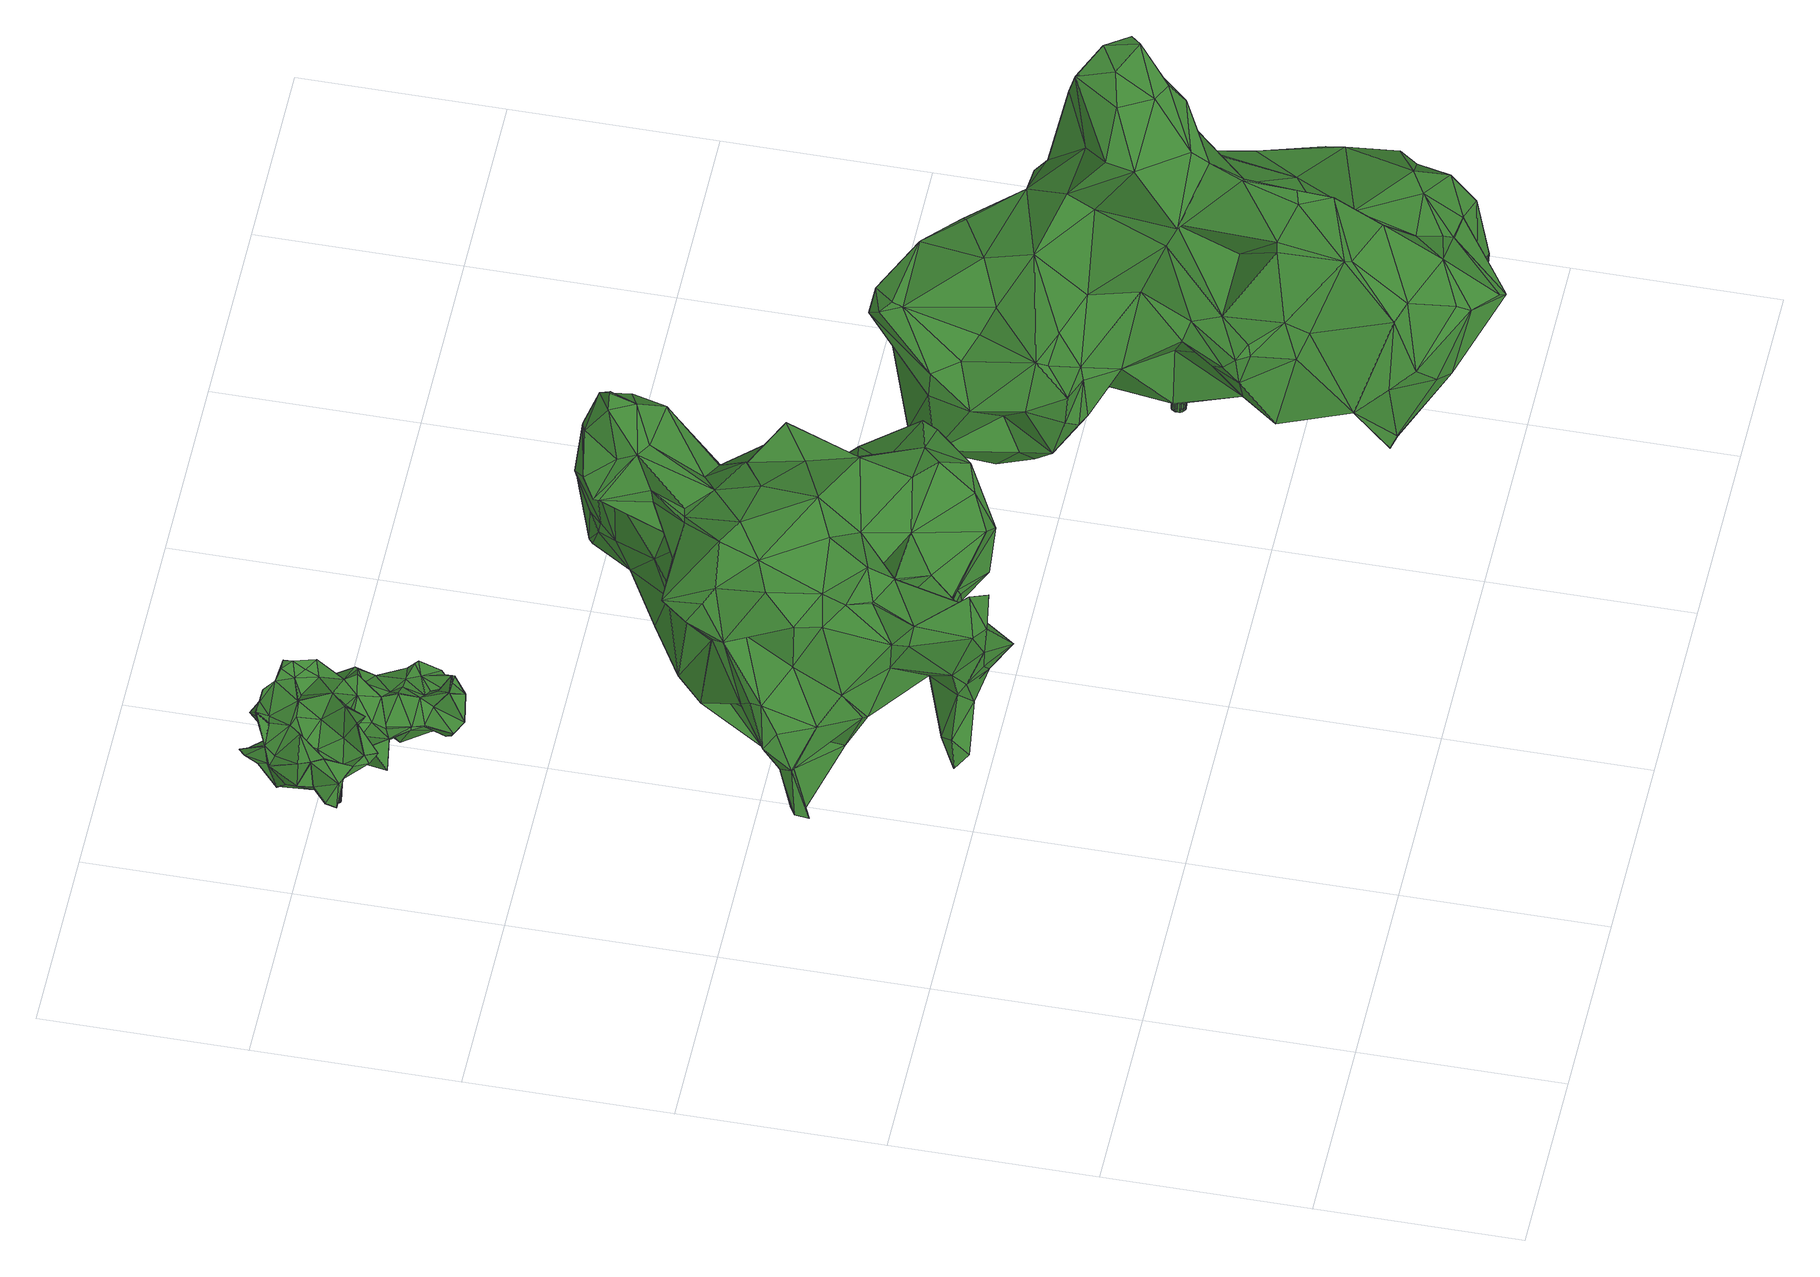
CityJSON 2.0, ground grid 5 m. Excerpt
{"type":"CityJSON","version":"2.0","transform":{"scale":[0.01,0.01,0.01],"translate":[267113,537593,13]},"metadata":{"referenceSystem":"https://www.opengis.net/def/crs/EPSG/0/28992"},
"CityObjects":{
"tree1":{"type":"SolitaryVegetationObject","attributes":{"gtid":645,"crown_width_m":4.06,"crown_median_z":16.35,"crown_r50_m":0.219,"crown_porosity":0.927,"trunk_H_m":2.53,"trunk_DBH_m":0.0894,"trunk_radius_m":0.0447,"trunk_base_height_m":13.82,"original_gtid":"647"},"geometry":[{"type":"Solid","lod":"3","boundaries":[[[[0,1,2]],[[3,4,5]],[[6,7,8]],[[9,10,11]],[[12,11,10]],[[11,13,14]],[[15,16,17]],[[18,19,20]],[[21,22,23]],[[24,25,26]],[[27,28,29]],[[30,31,32]],[[16,15,33]],[[34,35,36]],[[37,35,34]],[[38,39,7]],[[38,7,6]],[[40,41,42]],[[43,44,45]],[[46,47,48]],[[49,50,51]],[[50,52,51]],[[30,53,31]],[[54,55,56]],[[54,56,57]],[[34,58,59]],[[60,61,0]],[[62,63,64]],[[65,66,67]],[[68,69,70]],[[38,71,29]],[[72,73,74]],[[73,75,74]],[[75,72,74]],[[76,7,77]],[[78,79,80]],[[81,82,83]],[[54,84,85]],[[86,87,88]],[[40,89,41]],[[55,90,91]],[[92,77,93]],[[53,94,95]],[[53,95,31]],[[65,67,96]],[[40,97,98]],[[42,99,100]],[[30,101,53]],[[102,87,25]],[[87,86,103]],[[102,25,24]],[[62,93,63]],[[62,92,93]],[[104,83,105]],[[106,107,108]],[[109,41,89]],[[60,2,110]],[[111,81,112]],[[113,107,106]],[[114,115,116]],[[113,116,117]],[[80,118,119]],[[120,121,32]],[[78,70,79]],[[68,70,78]],[[21,23,122]],[[82,105,123]],[[105,82,124]],[[117,108,107]],[[117,107,113]],[[38,110,125]],[[6,110,38]],[[60,110,6]],[[33,15,126]],[[127,37,128]],[[2,60,0]],[[129,56,55]],[[130,51,131]],[[132,133,1]],[[120,32,126]],[[134,79,135]],[[136,137,138]],[[136,138,96]],[[46,139,47]],[[140,102,141]],[[142,141,102]],[[55,91,129]],[[143,129,91]],[[91,90,143]],[[144,145,146]],[[147,148,119]],[[32,31,95]],[[96,149,150]],[[96,147,149]],[[124,151,152]],[[97,114,12]],[[12,114,153]],[[140,101,88]],[[53,101,140]],[[151,154,5]],[[5,155,151]],[[37,59,156]],[[34,59,37]],[[61,1,0]],[[157,44,43]],[[158,1,8]],[[93,159,109]],[[13,160,161]],[[162,132,163]],[[6,61,60]],[[12,98,97]],[[3,164,165]],[[166,167,122]],[[168,167,166]],[[8,1,61]],[[84,169,170]],[[36,171,172]],[[39,93,77]],[[173,160,11]],[[140,174,175]],[[176,177,125]],[[178,95,105]],[[179,86,88]],[[174,180,175]],[[181,43,45]],[[182,70,69]],[[79,70,182]],[[50,65,52]],[[66,65,92]],[[75,148,72]],[[183,57,139]],[[95,33,126]],[[95,126,32]],[[140,88,102]],[[6,8,61]],[[184,112,185]],[[186,187,166]],[[165,164,48]],[[188,148,67]],[[122,133,21]],[[135,189,134]],[[88,121,179]],[[52,96,138]],[[159,38,28]],[[46,48,169]],[[46,169,84]],[[52,190,173]],[[75,80,148]],[[11,14,9]],[[190,160,173]],[[165,48,47]],[[165,47,64]],[[112,184,111]],[[53,140,175]],[[191,192,193]],[[49,51,194]],[[142,102,24]],[[77,7,39]],[[172,146,136]],[[137,136,146]],[[73,195,75]],[[196,88,101]],[[197,198,87]],[[53,175,94]],[[199,200,18]],[[86,179,201]],[[125,71,38]],[[77,65,76]],[[77,92,65]],[[202,203,204]],[[205,189,135]],[[89,203,109]],[[118,59,119]],[[121,196,32]],[[59,189,156]],[[201,156,189]],[[52,206,190]],[[52,65,96]],[[69,68,20]],[[50,76,65]],[[113,153,114]],[[124,154,151]],[[183,139,46]],[[172,136,150]],[[150,149,58]],[[202,93,203]],[[94,175,123]],[[95,94,123]],[[68,78,80]],[[90,85,26]],[[24,26,85]],[[177,207,71]],[[201,103,86]],[[193,192,168]],[[191,176,192]],[[80,75,195]],[[80,195,68]],[[182,69,57]],[[167,1,133]],[[72,188,66]],[[20,68,195]],[[20,195,18]],[[18,195,73]],[[54,85,55]],[[55,85,90]],[[89,208,104]],[[80,79,118]],[[33,95,178]],[[180,154,124]],[[209,89,104]],[[159,28,27]],[[121,120,128]],[[114,116,113]],[[42,97,40]],[[165,64,63]],[[43,181,210]],[[181,12,153]],[[180,123,175]],[[81,111,82]],[[165,63,202]],[[202,204,211]],[[202,211,165]],[[106,153,113]],[[210,153,106]],[[93,202,63]],[[116,115,176]],[[116,176,117]],[[103,197,87]],[[20,62,64]],[[130,131,181]],[[181,131,11]],[[181,11,12]],[[58,149,59]],[[179,156,201]],[[179,37,156]],[[140,142,174]],[[188,67,66]],[[212,213,214]],[[213,212,82]],[[142,140,141]],[[110,215,125]],[[176,125,215]],[[192,176,215]],[[192,215,168]],[[123,216,184]],[[161,160,190]],[[174,142,154]],[[150,34,36]],[[150,36,172]],[[118,217,59]],[[144,126,15]],[[110,167,168]],[[110,2,167]],[[167,2,1]],[[210,181,153]],[[52,173,51]],[[209,211,204]],[[190,206,161]],[[206,52,138]],[[93,39,159]],[[218,99,27]],[[100,99,177]],[[219,171,36]],[[88,87,102]],[[16,13,17]],[[218,177,99]],[[208,83,104]],[[143,205,129]],[[13,11,160]],[[109,203,93]],[[145,144,17]],[[17,161,145]],[[96,150,136]],[[11,131,173]],[[21,162,22]],[[169,164,3]],[[169,48,164]],[[26,198,90]],[[142,220,154]],[[43,162,158]],[[43,22,162]],[[221,106,108]],[[210,106,221]],[[54,57,183]],[[84,183,46]],[[54,183,84]],[[177,71,125]],[[150,58,34]],[[20,64,47]],[[95,123,105]],[[3,5,169]],[[5,4,155]],[[211,155,4]],[[198,25,87]],[[198,26,25]],[[104,152,209]],[[124,152,104]],[[3,165,4]],[[211,4,165]],[[18,200,19]],[[117,187,108]],[[115,100,176]],[[176,100,177]],[[49,76,50]],[[130,181,45]],[[82,123,184]],[[10,98,12]],[[196,101,30]],[[118,79,134]],[[205,143,189]],[[90,222,143]],[[198,222,90]],[[126,127,120]],[[179,128,37]],[[121,128,179]],[[127,128,120]],[[223,224,220]],[[51,44,194]],[[225,226,23]],[[186,226,225]],[[8,7,194]],[[49,194,7]],[[49,7,76]],[[194,44,157]],[[157,8,194]],[[88,227,121]],[[196,121,227]],[[196,227,88]],[[178,185,14]],[[9,14,185]],[[130,45,51]],[[158,8,157]],[[158,157,43]],[[96,228,147]],[[51,45,44]],[[173,131,51]],[[122,167,133]],[[23,22,225]],[[119,149,147]],[[59,149,119]],[[229,162,21]],[[199,230,200]],[[127,171,219]],[[35,127,219]],[[62,200,230]],[[221,225,22]],[[186,108,187]],[[27,99,109]],[[43,210,221]],[[43,221,22]],[[17,13,161]],[[117,176,191]],[[135,79,182]],[[229,132,162]],[[223,5,224]],[[56,129,205]],[[135,182,231]],[[209,152,151]],[[231,205,135]],[[231,182,57]],[[82,212,124]],[[214,180,212]],[[180,124,212]],[[168,215,110]],[[142,24,85]],[[96,67,228]],[[184,216,111]],[[69,139,57]],[[222,103,189]],[[201,189,103]],[[146,172,144]],[[209,203,89]],[[204,203,209]],[[37,127,35]],[[207,29,71]],[[177,218,207]],[[218,232,207]],[[29,207,27]],[[27,207,232]],[[218,27,232]],[[154,233,174]],[[180,174,233]],[[180,233,154]],[[47,139,20]],[[20,139,69]],[[117,191,193]],[[117,193,168]],[[234,186,225]],[[108,186,234]],[[122,186,166]],[[180,216,123]],[[166,187,168]],[[168,187,117]],[[42,41,109]],[[221,108,225]],[[108,234,225]],[[105,185,178]],[[109,99,42]],[[17,144,15]],[[198,197,222]],[[35,219,36]],[[27,109,159]],[[222,189,143]],[[197,103,222]],[[89,40,208]],[[98,208,40]],[[72,235,18]],[[73,72,18]],[[66,235,72]],[[10,208,98]],[[81,208,10]],[[62,199,92]],[[199,62,230]],[[208,81,83]],[[66,92,235]],[[118,134,217]],[[18,235,199]],[[92,199,235]],[[124,104,105]],[[211,209,236]],[[151,236,209]],[[211,236,155]],[[151,155,236]],[[32,196,30]],[[72,148,188]],[[144,171,126]],[[19,200,237]],[[62,237,200]],[[178,14,33]],[[16,14,13]],[[33,14,16]],[[119,148,80]],[[20,237,62]],[[19,237,20]],[[144,172,171]],[[67,148,228]],[[147,228,148]],[[126,171,127]],[[134,189,217]],[[59,217,189]],[[154,224,5]],[[220,224,154]],[[206,238,161]],[[206,138,238]],[[138,137,238]],[[145,238,146]],[[146,238,137]],[[161,238,145]],[[184,83,82]],[[158,163,1]],[[162,163,158]],[[38,159,39]],[[169,223,170]],[[5,223,169]],[[100,115,239]],[[100,239,42]],[[84,170,223]],[[84,223,85]],[[142,223,220]],[[142,85,223]],[[97,42,239]],[[97,239,114]],[[114,239,115]],[[184,185,83]],[[105,83,185]],[[81,185,112]],[[9,185,10]],[[81,10,185]],[[21,133,229]],[[29,28,38]],[[186,122,226]],[[23,226,122]],[[180,214,216]],[[82,111,216]],[[213,216,214]],[[82,216,213]],[[132,229,133]],[[1,163,132]],[[57,56,205]],[[57,205,231]],[[240,241,242]],[[240,242,243]],[[243,242,244]],[[243,244,245]],[[242,241,246]],[[242,246,244]],[[244,246,247]],[[244,247,245]],[[246,241,248]],[[246,248,247]],[[247,248,249]],[[247,249,245]],[[248,241,250]],[[248,250,249]],[[249,250,251]],[[249,251,245]],[[250,241,252]],[[250,252,251]],[[251,252,253]],[[251,253,245]],[[252,241,254]],[[252,254,253]],[[253,254,255]],[[253,255,245]],[[254,241,256]],[[254,256,255]],[[255,256,257]],[[255,257,245]],[[256,241,258]],[[256,258,257]],[[257,258,259]],[[257,259,245]],[[258,241,260]],[[258,260,259]],[[259,260,261]],[[259,261,245]],[[260,241,262]],[[260,262,261]],[[261,262,263]],[[261,263,245]],[[262,241,264]],[[262,264,263]],[[263,264,265]],[[263,265,245]],[[264,241,266]],[[264,266,265]],[[265,266,267]],[[265,267,245]],[[266,241,268]],[[266,268,267]],[[267,268,269]],[[267,269,245]],[[268,241,270]],[[268,270,269]],[[269,270,271]],[[269,271,245]],[[270,241,272]],[[270,272,271]],[[271,272,273]],[[271,273,245]],[[272,241,274]],[[272,274,273]],[[273,274,275]],[[273,275,245]],[[274,241,276]],[[274,276,275]],[[275,276,277]],[[275,277,245]],[[276,241,278]],[[276,278,277]],[[277,278,279]],[[277,279,245]],[[278,241,280]],[[278,280,279]],[[279,280,281]],[[279,281,245]],[[280,241,282]],[[280,282,281]],[[281,282,283]],[[281,283,245]],[[282,241,284]],[[282,284,283]],[[283,284,285]],[[283,285,245]],[[284,241,286]],[[284,286,285]],[[285,286,287]],[[285,287,245]],[[286,241,288]],[[286,288,287]],[[287,288,289]],[[287,289,245]],[[288,241,240]],[[288,240,289]],[[289,240,243]],[[289,243,245]]]]}]},
"tree2":{"type":"SolitaryVegetationObject","attributes":{"gtid":449,"crown_width_m":9.3,"crown_median_z":17.68,"crown_r50_m":0.313,"crown_porosity":0.91,"trunk_H_m":4.18,"trunk_DBH_m":0.317,"trunk_radius_m":0.158,"trunk_base_height_m":13.5,"original_gtid":"451"},"geometry":[{"type":"Solid","lod":"3","boundaries":[[[[290,291,292]],[[293,294,295]],[[296,297,298]],[[296,298,299]],[[300,301,302]],[[303,304,305]],[[306,307,308]],[[309,310,311]],[[312,313,314]],[[315,316,317]],[[318,319,310]],[[302,320,300]],[[321,322,323]],[[324,325,326]],[[327,328,329]],[[330,331,332]],[[333,334,295]],[[335,336,337]],[[296,338,339]],[[296,339,340]],[[341,342,343]],[[329,304,298]],[[292,344,345]],[[346,347,348]],[[329,298,297]],[[349,350,351]],[[343,342,352]],[[318,353,339]],[[354,323,301]],[[342,355,345]],[[356,357,358]],[[310,319,359]],[[343,360,361]],[[332,362,363]],[[364,293,365]],[[366,367,368]],[[323,322,369]],[[370,327,329]],[[371,293,372]],[[358,357,303]],[[338,303,357]],[[341,373,374]],[[329,328,375]],[[340,309,376]],[[377,378,379]],[[377,379,317]],[[333,380,334]],[[381,382,383]],[[384,335,385]],[[321,354,386]],[[387,388,389]],[[322,390,369]],[[361,373,341]],[[391,392,320]],[[356,338,357]],[[293,295,365]],[[365,334,393]],[[295,334,365]],[[394,395,396]],[[397,355,342]],[[398,399,366]],[[299,303,338]],[[321,323,354]],[[385,400,401]],[[402,403,404]],[[405,382,406]],[[374,407,408]],[[409,410,411]],[[312,412,413]],[[312,413,414]],[[415,416,417]],[[397,418,355]],[[297,296,376]],[[340,376,296]],[[308,419,420]],[[421,350,349]],[[338,296,299]],[[302,422,320]],[[351,350,423]],[[309,424,310]],[[425,426,350]],[[423,350,426]],[[427,428,360]],[[420,382,381]],[[420,381,359]],[[429,396,395]],[[345,430,292]],[[323,431,432]],[[339,356,318]],[[338,356,339]],[[397,342,408]],[[433,314,388]],[[434,383,435]],[[320,435,300]],[[320,392,435]],[[436,432,431]],[[324,390,325]],[[358,303,305]],[[309,311,437]],[[359,438,420]],[[439,440,441]],[[439,442,440]],[[387,433,388]],[[404,443,417]],[[412,444,333]],[[412,333,295]],[[361,428,398]],[[341,343,361]],[[398,336,335]],[[398,373,361]],[[445,317,379]],[[352,342,345]],[[356,446,318]],[[418,447,443]],[[448,449,313]],[[374,408,341]],[[342,341,408]],[[420,450,382]],[[451,320,422]],[[411,452,370]],[[412,295,294]],[[396,453,394]],[[328,454,455]],[[453,456,394]],[[456,368,395]],[[337,457,458]],[[337,458,335]],[[301,459,386]],[[322,321,390]],[[442,439,429]],[[447,408,417]],[[340,424,309]],[[436,460,461]],[[429,395,292]],[[290,292,395]],[[292,291,344]],[[462,344,291]],[[424,353,318]],[[420,438,308]],[[368,367,395]],[[395,367,290]],[[369,463,316]],[[464,446,358]],[[356,358,446]],[[451,391,320]],[[448,439,441]],[[393,465,364]],[[466,345,355]],[[304,375,346]],[[428,361,360]],[[467,383,382]],[[383,310,381]],[[294,413,412]],[[464,330,457]],[[358,330,464]],[[390,321,468]],[[390,468,325]],[[398,335,384]],[[398,384,373]],[[311,310,434]],[[383,434,310]],[[310,424,318]],[[359,381,310]],[[348,331,346]],[[373,384,374]],[[328,347,346]],[[455,347,328]],[[421,469,470]],[[447,397,408]],[[436,461,471]],[[305,346,331]],[[305,304,346]],[[305,331,358]],[[440,345,466]],[[377,324,326]],[[440,442,430]],[[366,399,472]],[[366,472,367]],[[318,446,319]],[[326,325,473]],[[326,473,378]],[[474,475,418]],[[438,359,319]],[[388,314,389]],[[301,300,459]],[[454,347,455]],[[417,443,447]],[[332,348,362]],[[331,348,332]],[[377,463,324]],[[348,347,476]],[[477,478,444]],[[335,458,385]],[[440,430,345]],[[467,435,383]],[[351,479,480]],[[449,433,387]],[[377,326,378]],[[427,481,462]],[[465,380,482]],[[317,463,377]],[[429,439,396]],[[349,469,421]],[[337,469,349]],[[405,459,483]],[[300,483,459]],[[394,456,395]],[[430,429,292]],[[446,480,479]],[[362,348,476]],[[463,390,324]],[[358,331,330]],[[438,484,308]],[[424,340,353]],[[485,443,404]],[[486,475,364]],[[364,475,293]],[[393,364,365]],[[352,360,343]],[[407,487,408]],[[438,319,446]],[[429,430,442]],[[304,329,375]],[[468,488,489]],[[473,468,489]],[[464,457,480]],[[464,480,446]],[[438,479,351]],[[484,438,351]],[[490,491,371]],[[468,473,325]],[[291,472,462]],[[367,472,291]],[[391,451,492]],[[402,493,403]],[[301,436,471]],[[494,417,487]],[[495,443,485]],[[457,337,480]],[[351,480,349]],[[374,384,407]],[[419,406,450]],[[337,349,480]],[[438,446,479]],[[301,386,354]],[[435,483,300]],[[323,432,301]],[[425,496,426]],[[467,483,435]],[[382,483,467]],[[497,498,499]],[[497,499,405]],[[405,386,459]],[[334,380,465]],[[334,465,393]],[[329,409,370]],[[332,401,400]],[[329,297,409]],[[500,488,468]],[[370,409,411]],[[494,487,385]],[[385,487,384]],[[398,366,336]],[[415,501,416]],[[402,416,501]],[[351,423,484]],[[306,308,423]],[[308,484,423]],[[403,492,451]],[[493,492,403]],[[502,503,504]],[[368,336,366]],[[306,423,426]],[[447,418,397]],[[419,450,420]],[[308,307,419]],[[500,419,307]],[[339,353,340]],[[443,474,418]],[[426,445,307]],[[504,493,502]],[[505,379,488]],[[502,452,411]],[[468,498,500]],[[506,507,410]],[[434,507,506]],[[386,498,321]],[[439,312,496]],[[384,487,407]],[[466,441,440]],[[466,508,441]],[[425,350,509]],[[347,454,510]],[[347,510,502]],[[328,510,454]],[[328,327,510]],[[312,448,313]],[[417,408,487]],[[370,452,327]],[[510,327,452]],[[307,505,500]],[[307,445,505]],[[502,476,347]],[[391,511,392]],[[493,476,502]],[[434,506,311]],[[409,311,506]],[[448,512,449]],[[432,436,301]],[[306,426,307]],[[302,301,422]],[[471,422,301]],[[371,372,490]],[[332,513,330]],[[400,513,332]],[[404,416,402]],[[378,514,379]],[[488,379,514]],[[405,483,382]],[[470,469,368]],[[439,515,396]],[[509,515,439]],[[337,336,469]],[[486,508,475]],[[404,417,416]],[[396,515,453]],[[506,410,409]],[[428,399,398]],[[427,399,428]],[[507,516,392]],[[405,406,500]],[[368,469,336]],[[477,444,449]],[[449,512,477]],[[328,346,375]],[[312,517,412]],[[449,517,433]],[[427,472,399]],[[461,490,495]],[[466,418,508]],[[508,418,475]],[[355,418,466]],[[456,470,368]],[[453,470,456]],[[453,421,470]],[[421,453,515]],[[457,330,458]],[[509,439,496]],[[425,509,496]],[[509,350,515]],[[350,421,515]],[[330,513,458]],[[500,498,497]],[[500,497,405]],[[518,315,413]],[[315,414,413]],[[387,313,449]],[[387,389,313]],[[389,314,313]],[[441,512,448]],[[362,476,493]],[[495,372,475]],[[293,475,372]],[[312,439,448]],[[503,391,492]],[[382,450,406]],[[362,493,363]],[[496,445,426]],[[317,445,496]],[[314,433,517]],[[501,401,332]],[[317,519,463]],[[316,463,519]],[[316,519,317]],[[291,290,367]],[[445,379,505]],[[505,488,500]],[[314,517,312]],[[468,321,498]],[[520,471,461]],[[520,461,485]],[[504,492,493]],[[444,517,449]],[[502,510,452]],[[501,332,363]],[[443,475,474]],[[443,495,475]],[[402,363,493]],[[501,363,402]],[[380,477,512]],[[344,462,481]],[[376,437,297]],[[461,460,490]],[[315,312,414]],[[500,406,419]],[[473,521,378]],[[412,517,444]],[[451,520,403]],[[403,520,404]],[[503,492,504]],[[422,471,520]],[[422,520,451]],[[485,404,520]],[[465,482,364]],[[508,482,441]],[[391,503,511]],[[410,511,503]],[[507,392,511]],[[507,511,410]],[[496,522,317]],[[315,522,312]],[[317,522,315]],[[496,312,522]],[[501,415,401]],[[409,297,437]],[[514,489,488]],[[298,523,299]],[[304,523,298]],[[494,415,417]],[[401,415,494]],[[494,385,401]],[[345,481,352]],[[344,481,345]],[[481,360,352]],[[427,360,481]],[[460,491,490]],[[369,390,463]],[[371,491,293]],[[294,293,491]],[[413,294,491]],[[413,491,518]],[[461,495,485]],[[462,472,427]],[[372,495,490]],[[460,431,518]],[[436,431,460]],[[309,437,376]],[[369,431,323]],[[369,518,431]],[[405,499,386]],[[498,386,499]],[[385,513,400]],[[458,513,385]],[[409,437,311]],[[518,491,460]],[[518,369,316]],[[518,316,315]],[[489,521,473]],[[410,503,502]],[[410,502,411]],[[441,482,512]],[[444,478,333]],[[380,512,482]],[[477,380,478]],[[333,478,380]],[[486,524,508]],[[364,524,486]],[[364,482,524]],[[508,524,482]],[[514,378,521]],[[514,521,489]],[[303,299,523]],[[303,523,304]],[[434,516,507]],[[392,516,435]],[[434,435,516]],[[525,526,527]],[[525,527,528]],[[528,527,529]],[[528,529,530]],[[527,526,531]],[[527,531,529]],[[529,531,532]],[[529,532,530]],[[531,526,533]],[[531,533,532]],[[532,533,534]],[[532,534,530]],[[533,526,535]],[[533,535,534]],[[534,535,536]],[[534,536,530]],[[535,526,537]],[[535,537,536]],[[536,537,538]],[[536,538,530]],[[537,526,539]],[[537,539,538]],[[538,539,540]],[[538,540,530]],[[539,526,541]],[[539,541,540]],[[540,541,542]],[[540,542,530]],[[541,526,543]],[[541,543,542]],[[542,543,544]],[[542,544,530]],[[543,526,545]],[[543,545,544]],[[544,545,546]],[[544,546,530]],[[545,526,547]],[[545,547,546]],[[546,547,548]],[[546,548,530]],[[547,526,549]],[[547,549,548]],[[548,549,550]],[[548,550,530]],[[549,526,551]],[[549,551,550]],[[550,551,552]],[[550,552,530]],[[551,526,553]],[[551,553,552]],[[552,553,554]],[[552,554,530]],[[553,526,555]],[[553,555,554]],[[554,555,556]],[[554,556,530]],[[555,526,557]],[[555,557,556]],[[556,557,558]],[[556,558,530]],[[557,526,559]],[[557,559,558]],[[558,559,560]],[[558,560,530]],[[559,526,561]],[[559,561,560]],[[560,561,562]],[[560,562,530]],[[561,526,563]],[[561,563,562]],[[562,563,564]],[[562,564,530]],[[563,526,565]],[[563,565,564]],[[564,565,566]],[[564,566,530]],[[565,526,567]],[[565,567,566]],[[566,567,568]],[[566,568,530]],[[567,526,569]],[[567,569,568]],[[568,569,570]],[[568,570,530]],[[569,526,571]],[[569,571,570]],[[570,571,572]],[[570,572,530]],[[571,526,573]],[[571,573,572]],[[572,573,574]],[[572,574,530]],[[573,526,525]],[[573,525,574]],[[574,525,528]],[[574,528,530]]]]}]},
"tree3":{"type":"SolitaryVegetationObject","attributes":{"gtid":376,"crown_width_m":10.44,"crown_median_z":17.75,"crown_r50_m":0.35,"crown_porosity":0.897,"trunk_H_m":4.02,"trunk_DBH_m":0.35,"trunk_radius_m":0.175,"trunk_base_height_m":13.73,"original_gtid":"377"},"geometry":[{"type":"Solid","lod":"3","boundaries":[[[[575,576,577]],[[578,579,580]],[[581,579,578]],[[582,583,584]],[[585,586,587]],[[588,589,590]],[[591,590,589]],[[592,593,594]],[[592,595,593]],[[596,589,588]],[[597,598,599]],[[595,600,601]],[[592,600,595]],[[602,603,575]],[[604,601,605]],[[606,581,578]],[[607,608,609]],[[610,611,612]],[[585,613,586]],[[614,615,616]],[[617,618,619]],[[620,621,622]],[[623,624,605]],[[625,626,627]],[[599,628,610]],[[629,630,606]],[[631,632,621]],[[587,633,634]],[[581,635,636]],[[637,598,597]],[[638,599,598]],[[586,625,633]],[[605,601,600]],[[634,627,587]],[[587,627,585]],[[639,603,602]],[[583,640,584]],[[641,642,643]],[[644,627,645]],[[646,647,648]],[[649,650,651]],[[628,599,652]],[[653,654,655]],[[653,655,656]],[[657,658,659]],[[631,660,632]],[[661,616,662]],[[663,664,586]],[[665,664,663]],[[661,662,657]],[[666,642,641]],[[666,608,642]],[[595,667,593]],[[668,593,667]],[[669,592,594]],[[651,670,671]],[[672,673,674]],[[675,673,672]],[[676,677,678]],[[615,614,630]],[[679,666,680]],[[617,651,671]],[[604,654,601]],[[654,676,655]],[[604,676,654]],[[681,642,608]],[[682,683,684]],[[685,682,684]],[[649,686,619]],[[617,619,686]],[[687,678,677]],[[688,660,631]],[[689,602,577]],[[590,636,588]],[[665,690,664]],[[581,636,590]],[[624,691,692]],[[641,585,680]],[[585,679,680]],[[693,694,624]],[[604,624,694]],[[608,666,679]],[[617,695,618]],[[696,697,698]],[[687,699,700]],[[687,700,678]],[[656,672,674]],[[632,701,702]],[[660,701,632]],[[703,704,705]],[[662,658,657]],[[657,659,580]],[[630,635,581]],[[606,630,581]],[[697,706,707]],[[708,639,709]],[[633,625,627]],[[710,697,696]],[[599,711,652]],[[630,712,635]],[[630,614,712]],[[713,613,585]],[[672,651,675]],[[621,632,622]],[[714,688,715]],[[714,660,688]],[[606,578,716]],[[636,635,588]],[[717,698,718]],[[677,719,687]],[[674,673,668]],[[720,721,722]],[[720,722,723]],[[610,724,611]],[[595,601,667]],[[725,688,621]],[[688,631,621]],[[575,577,602]],[[726,727,690]],[[726,690,716]],[[728,729,730]],[[608,679,609]],[[701,709,702]],[[654,667,601]],[[627,679,585]],[[644,679,627]],[[663,731,732]],[[664,626,625]],[[620,725,621]],[[586,664,625]],[[671,670,733]],[[689,642,681]],[[622,681,620]],[[622,689,681]],[[708,709,734]],[[715,735,736]],[[641,737,713]],[[641,738,737]],[[603,639,739]],[[740,741,742]],[[638,743,711]],[[623,711,743]],[[628,730,744]],[[593,668,594]],[[644,609,679]],[[738,643,577]],[[603,745,575]],[[739,745,603]],[[667,653,656]],[[667,654,653]],[[656,668,667]],[[656,674,668]],[[729,728,726]],[[663,713,731]],[[666,641,680]],[[746,616,732]],[[615,732,616]],[[586,613,663]],[[588,635,712]],[[616,596,614]],[[741,612,747]],[[748,749,662]],[[616,661,596]],[[693,750,751]],[[590,591,581]],[[712,614,596]],[[712,596,588]],[[724,659,658]],[[724,752,659]],[[752,730,729]],[[591,661,657]],[[589,661,591]],[[596,661,589]],[[753,754,699]],[[750,755,756]],[[757,755,638]],[[638,755,758]],[[710,759,760]],[[612,611,747]],[[761,651,762]],[[761,675,651]],[[641,643,738]],[[594,668,673]],[[594,673,669]],[[693,624,692]],[[762,650,761]],[[610,597,599]],[[610,612,597]],[[649,763,650]],[[649,619,763]],[[764,703,705]],[[618,710,696]],[[716,578,726]],[[616,746,662]],[[700,699,655]],[[721,765,763]],[[612,741,766]],[[767,755,757]],[[598,767,757]],[[756,755,767]],[[618,759,710]],[[758,755,693]],[[750,693,755]],[[727,726,728]],[[768,622,769]],[[678,655,676]],[[628,592,730]],[[758,691,638]],[[605,600,623]],[[770,715,722]],[[771,686,649]],[[617,686,771]],[[584,640,740]],[[760,582,697]],[[772,645,735]],[[760,697,710]],[[773,774,760]],[[582,760,774]],[[641,713,585]],[[761,673,675]],[[761,669,673]],[[746,732,731]],[[648,575,745]],[[766,740,640]],[[766,741,740]],[[747,749,742]],[[747,742,741]],[[639,708,739]],[[646,748,647]],[[749,748,740]],[[706,775,705]],[[724,658,611]],[[734,705,646]],[[734,646,648]],[[703,582,584]],[[688,735,715]],[[751,719,776]],[[777,718,778]],[[707,778,718]],[[722,736,723]],[[715,736,722]],[[723,727,720]],[[735,688,772]],[[656,670,672]],[[698,779,696]],[[706,734,707]],[[723,664,690]],[[676,776,677]],[[677,776,719]],[[765,650,763]],[[750,756,685]],[[729,580,752]],[[580,659,752]],[[580,591,657]],[[726,578,580]],[[726,580,729]],[[744,730,752]],[[749,658,662]],[[747,658,749]],[[717,718,777]],[[651,617,649]],[[617,771,649]],[[637,780,773]],[[660,714,701]],[[628,744,610]],[[702,709,639]],[[700,655,678]],[[582,774,583]],[[763,770,721]],[[722,721,770]],[[770,763,619]],[[762,651,650]],[[583,774,766]],[[724,610,744]],[[724,744,752]],[[637,597,612]],[[664,723,736]],[[664,736,735]],[[701,778,709]],[[701,714,778]],[[702,769,632]],[[575,648,576]],[[629,732,615]],[[703,764,582]],[[663,613,713]],[[768,769,639]],[[697,582,764]],[[608,607,681]],[[620,681,607]],[[629,615,630]],[[637,767,598]],[[695,781,618]],[[782,781,695]],[[618,781,759]],[[773,781,682]],[[605,624,604]],[[617,733,695]],[[723,690,727]],[[707,718,698]],[[759,781,773]],[[759,773,760]],[[576,648,783]],[[697,707,698]],[[693,776,694]],[[676,694,776]],[[734,778,707]],[[734,709,778]],[[699,687,719]],[[766,640,583]],[[782,784,751]],[[753,751,784]],[[695,784,782]],[[753,784,695]],[[665,716,690]],[[725,620,785]],[[748,662,746]],[[754,655,699]],[[647,748,746]],[[647,746,731]],[[628,652,711]],[[604,694,676]],[[754,656,655]],[[733,753,695]],[[725,785,772]],[[644,786,609]],[[632,769,622]],[[702,639,769]],[[733,787,754]],[[670,787,733]],[[720,765,721]],[[627,634,633]],[[586,633,587]],[[577,643,689]],[[642,689,643]],[[705,775,764]],[[765,761,650]],[[688,725,772]],[[764,775,697]],[[735,626,664]],[[693,692,691]],[[782,788,781]],[[618,696,619]],[[682,781,683]],[[781,788,683]],[[782,750,684]],[[685,684,750]],[[731,713,737]],[[607,609,786]],[[607,786,620]],[[739,708,745]],[[577,731,737]],[[716,665,789]],[[716,789,606]],[[663,789,665]],[[734,745,708]],[[717,770,790]],[[717,790,698]],[[648,745,734]],[[656,787,670]],[[754,787,656]],[[757,638,598]],[[612,766,780]],[[612,780,637]],[[753,699,719]],[[753,719,751]],[[623,600,628]],[[592,628,600]],[[672,670,651]],[[727,765,720]],[[623,628,711]],[[728,669,765]],[[728,765,727]],[[761,765,669]],[[728,730,669]],[[669,730,592]],[[715,770,777]],[[715,777,714]],[[777,778,714]],[[747,611,658]],[[629,663,732]],[[768,639,602]],[[602,689,768]],[[671,733,617]],[[768,689,622]],[[766,774,780]],[[773,780,774]],[[751,776,693]],[[591,579,581]],[[580,579,591]],[[646,705,704]],[[646,704,748]],[[753,733,754]],[[629,789,663]],[[629,606,789]],[[647,783,648]],[[706,705,734]],[[731,783,647]],[[743,638,691]],[[693,691,758]],[[577,783,731]],[[576,783,577]],[[738,577,737]],[[697,775,706]],[[638,711,599]],[[740,742,749]],[[782,751,750]],[[772,786,645]],[[644,645,786]],[[620,786,785]],[[785,786,772]],[[748,704,740]],[[584,740,704]],[[619,696,779]],[[584,704,703]],[[623,691,624]],[[743,691,623]],[[791,685,756]],[[779,790,770]],[[779,698,790]],[[637,791,767]],[[637,773,791]],[[777,770,717]],[[756,767,791]],[[645,627,626]],[[645,626,735]],[[779,770,619]],[[682,685,773]],[[791,773,685]],[[788,684,683]],[[782,684,788]],[[792,793,794]],[[792,794,795]],[[795,794,796]],[[795,796,797]],[[794,793,798]],[[794,798,796]],[[796,798,799]],[[796,799,797]],[[798,793,800]],[[798,800,799]],[[799,800,801]],[[799,801,797]],[[800,793,802]],[[800,802,801]],[[801,802,803]],[[801,803,797]],[[802,793,804]],[[802,804,803]],[[803,804,805]],[[803,805,797]],[[804,793,806]],[[804,806,805]],[[805,806,807]],[[805,807,797]],[[806,793,808]],[[806,808,807]],[[807,808,809]],[[807,809,797]],[[808,793,810]],[[808,810,809]],[[809,810,811]],[[809,811,797]],[[810,793,812]],[[810,812,811]],[[811,812,813]],[[811,813,797]],[[812,793,814]],[[812,814,813]],[[813,814,815]],[[813,815,797]],[[814,793,816]],[[814,816,815]],[[815,816,817]],[[815,817,797]],[[816,793,818]],[[816,818,817]],[[817,818,819]],[[817,819,797]],[[818,793,820]],[[818,820,819]],[[819,820,821]],[[819,821,797]],[[820,793,822]],[[820,822,821]],[[821,822,823]],[[821,823,797]],[[822,793,824]],[[822,824,823]],[[823,824,825]],[[823,825,797]],[[824,793,826]],[[824,826,825]],[[825,826,827]],[[825,827,797]],[[826,793,828]],[[826,828,827]],[[827,828,829]],[[827,829,797]],[[828,793,830]],[[828,830,829]],[[829,830,831]],[[829,831,797]],[[830,793,832]],[[830,832,831]],[[831,832,833]],[[831,833,797]],[[832,793,834]],[[832,834,833]],[[833,834,835]],[[833,835,797]],[[834,793,836]],[[834,836,835]],[[835,836,837]],[[835,837,797]],[[836,793,838]],[[836,838,837]],[[837,838,839]],[[837,839,797]],[[838,793,840]],[[838,840,839]],[[839,840,841]],[[839,841,797]],[[840,793,792]],[[840,792,841]],[[841,792,795]],[[841,795,797]]]]}]}
},
"vertices":[
[499,2303,353],[459,2289,347],[501,2250,330],[286,2600,259],[312,2577,308],[236,2574,296],[481,2327,342],[452,2395,333],[438,2322,353],[220,2321,273],[271,2329,319],[266,2326,330],[329,2288,300],[226,2365,339],[226,2365,337],[172,2364,366],[183,2335,368],[184,2336,368],[358,2562,410],[313,2573,392],[313,2578,309],[430,2212,397],[389,2210,383],[430,2211,396],[135,2562,254],[134,2563,255],[158,2613,301],[400,2350,341],[471,2337,330],[445,2318,335],[81,2437,284],[85,2412,270],[106,2412,330],[168,2353,346],[187,2508,361],[135,2480,365],[190,2478,344],[171,2517,408],[472,2336,328],[452,2395,331],[337,2375,297],[357,2376,300],[405,2356,250],[383,2277,357],[380,2327,366],[378,2326,365],[243,2607,251],[286,2602,259],[281,2606,242],[390,2411,370],[369,2420,420],[370,2366,354],[333,2414,389],[96,2442,266],[169,2618,299],[167,2651,327],[167,2650,328],[209,2591,341],[243,2539,384],[193,2543,408],[500,2303,352],[489,2309,354],[354,2522,327],[368,2516,301],[338,2571,272],[356,2449,410],[385,2520,433],[354,2508,408],[294,2628,404],[279,2618,351],[268,2631,390],[455,2286,275],[357,2571,447],[359,2594,442],[358,2593,443],[331,2593,444],[418,2430,384],[424,2438,383],[292,2628,405],[267,2630,391],[312,2603,420],[252,2385,263],[237,2430,227],[250,2386,263],[219,2611,242],[168,2619,298],[95,2573,367],[113,2538,293],[98,2509,311],[328,2406,299],[157,2643,323],[139,2653,360],[397,2485,376],[402,2462,346],[139,2435,235],[132,2407,320],[290,2463,433],[338,2314,245],[317,2345,312],[405,2354,252],[403,2293,213],[112,2473,298],[114,2537,292],[96,2574,366],[270,2440,321],[195,2416,304],[333,2188,306],[353,2196,276],[373,2170,306],[368,2405,305],[480,2274,295],[237,2430,225],[245,2379,255],[354,2209,271],[363,2240,274],[402,2293,212],[375,2227,265],[396,2210,268],[228,2600,391],[262,2540,418],[118,2450,393],[107,2478,387],[458,2210,366],[179,2441,280],[205,2465,290],[457,2285,274],[144,2385,355],[120,2450,393],[108,2478,389],[140,2652,360],[318,2345,313],[304,2340,322],[437,2236,339],[457,2211,366],[202,2627,426],[202,2628,425],[257,2427,430],[229,2375,437],[259,2426,430],[283,2594,316],[132,2473,268],[115,2537,293],[136,2562,256],[139,2652,361],[173,2365,366],[220,2391,418],[219,2393,419],[264,2539,418],[329,2561,421],[262,2538,418],[258,2484,372],[245,2510,355],[234,2449,339],[343,2259,306],[193,2527,314],[264,2554,356],[136,2568,360],[413,2324,352],[395,2267,354],[451,2395,332],[270,2392,322],[234,2397,389],[408,2239,361],[426,2262,338],[281,2605,243],[337,2571,271],[443,2181,326],[490,2240,330],[462,2236,317],[243,2606,249],[210,2579,243],[160,2413,338],[215,2422,368],[312,2376,327],[134,2473,269],[144,2467,246],[427,2277,252],[427,2279,251],[200,2408,310],[97,2506,388],[204,2466,289],[334,2287,308],[245,2649,374],[235,2576,296],[236,2429,226],[244,2379,257],[441,2181,326],[442,2181,325],[354,2540,428],[159,2596,365],[287,2418,345],[378,2261,301],[426,2262,336],[437,2236,337],[400,2350,343],[314,2603,418],[112,2473,300],[136,2565,343],[155,2591,311],[355,2508,406],[308,2542,387],[96,2573,368],[367,2514,300],[360,2467,340],[339,2493,303],[159,2597,364],[261,2421,398],[417,2293,334],[270,2392,320],[285,2466,331],[344,2258,308],[328,2521,302],[244,2489,256],[245,2489,254],[243,2489,255],[455,2284,275],[237,2431,226],[201,2595,396],[382,2312,259],[135,2449,340],[157,2591,310],[382,2245,334],[158,2596,363],[210,2579,245],[234,2575,296],[389,2210,381],[438,2212,362],[133,2480,364],[307,2541,389],[438,2214,362],[330,2495,373],[201,2596,394],[371,2292,311],[145,2509,331],[414,2234,348],[385,2520,431],[303,2511,376],[291,2564,365],[229,2374,435],[381,2312,257],[279,2445,82],[275,2445,82],[279,2446,82],[290,2436,335],[290,2437,335],[286,2436,335],[279,2447,82],[290,2438,335],[278,2448,82],[289,2439,335],[277,2449,82],[288,2440,335],[276,2449,82],[287,2440,335],[275,2449,82],[286,2440,335],[274,2449,82],[285,2440,335],[273,2449,82],[284,2440,335],[272,2448,82],[283,2439,335],[271,2447,82],[282,2438,335],[271,2446,82],[282,2437,335],[271,2445,82],[281,2436,335],[271,2444,82],[281,2435,335],[271,2443,82],[282,2434,335],[272,2442,82],[283,2433,335],[273,2441,82],[283,2432,335],[274,2441,82],[285,2432,335],[275,2441,82],[286,2432,335],[276,2441,82],[287,2432,335],[277,2441,82],[288,2432,335],[278,2442,82],[289,2433,335],[279,2443,82],[290,2434,335],[279,2444,82],[290,2435,335],
[1051,1200,268],[1169,1170,348],[1059,1073,351],[573,1154,639],[557,1162,586],[616,1025,581],[1008,2035,500],[971,2032,556],[1017,2031,581],[1051,2029,543],[515,1679,604],[498,1587,572],[531,1643,655],[1088,1954,576],[1082,1966,702],[1081,1899,654],[741,1504,186],[697,1464,204],[739,1550,171],[916,1965,420],[880,1883,346],[886,1919,431],[672,1138,371],[643,1041,272],[589,1093,259],[498,1248,391],[494,1259,389],[535,1308,242],[1002,1908,346],[927,1834,365],[549,1742,627],[352,1465,391],[368,1435,430],[396,1478,488],[342,1354,189],[335,1386,202],[344,1354,187],[893,1993,784],[945,1968,864],[968,2013,723],[1063,1707,543],[1062,1817,694],[989,1696,627],[641,1003,511],[638,996,596],[1152,1434,528],[1157,1334,421],[1073,1465,390],[1090,1984,406],[1046,1976,360],[967,1997,334],[1232,1233,590],[1133,1134,601],[1210,1171,520],[1131,1085,381],[1052,1059,484],[1041,1911,769],[950,1882,837],[1012,1824,776],[957,1467,280],[891,1438,270],[864,1528,275],[1194,1149,502],[967,1994,332],[408,1507,479],[1061,1109,582],[1078,1891,365],[1060,1896,480],[1106,1785,496],[823,1816,264],[1245,1191,446],[1271,1256,509],[902,1713,677],[929,1622,718],[684,1070,621],[651,1040,682],[1141,1277,287],[1104,1223,290],[1127,1284,282],[417,1351,419],[808,1979,718],[628,1263,636],[630,1262,639],[1271,1290,537],[1235,1268,610],[1034,1971,733],[945,1991,453],[377,1369,184],[396,1406,167],[468,1431,196],[719,949,468],[774,1804,285],[602,1714,319],[741,1766,427],[1167,1404,564],[1094,1473,552],[430,1533,446],[584,1026,218],[565,1058,184],[567,1059,182],[353,1397,330],[739,1727,691],[703,1748,604],[667,998,680],[1010,1204,148],[1021,1191,215],[953,1157,258],[1069,1195,662],[1255,1317,445],[1216,1197,313],[1040,1548,654],[1050,1542,705],[831,1566,754],[712,1591,752],[809,1427,770],[500,1641,351],[551,1637,305],[1082,1326,621],[1115,1239,652],[876,1961,618],[776,1935,683],[768,1948,692],[622,1074,438],[557,1207,504],[560,1210,503],[1030,1547,761],[953,1487,725],[980,1364,736],[896,1226,598],[663,1637,266],[735,1702,211],[942,1299,180],[554,1617,689],[812,1506,216],[954,1986,336],[771,1362,304],[717,1408,212],[1256,1153,289],[1260,1210,441],[963,1122,316],[1029,1069,354],[498,1424,523],[536,1541,563],[572,1065,272],[785,1808,501],[674,1737,506],[525,1427,629],[915,1960,451],[834,1688,262],[807,1162,307],[925,1124,393],[831,1124,447],[936,1118,368],[836,1332,641],[619,1040,418],[564,1421,280],[997,1746,361],[969,1239,706],[690,1045,319],[652,1028,327],[613,1680,295],[650,1627,744],[839,1907,762],[995,1215,146],[923,1940,892],[927,1940,892],[1012,1207,147],[1094,1581,452],[1091,1538,508],[512,1616,560],[544,1364,621],[625,1380,646],[1253,1150,288],[376,1397,311],[1070,1645,452],[695,1023,568],[990,1067,536],[672,1704,469],[369,1428,313],[1015,1413,287],[1032,1322,246],[551,1498,705],[1214,1194,312],[366,1402,191],[794,1278,580],[712,1228,637],[882,1838,780],[678,999,416],[652,1006,450],[845,1620,320],[996,1596,419],[1171,1117,402],[732,1040,502],[611,1638,446],[814,1522,220],[741,1386,714],[710,1228,633],[1047,1381,663],[500,1478,213],[445,1422,211],[607,1322,641],[554,1203,587],[751,1729,698],[820,1673,729],[1030,1402,670],[702,1289,674],[711,1277,286],[572,1593,298],[481,1431,322],[577,1562,428],[512,1500,220],[930,1618,716],[841,1859,786],[819,1822,696],[777,1734,699],[504,1476,213],[857,1916,626],[793,1783,587],[847,1169,518],[907,1291,255],[902,1940,856],[815,1816,662],[687,1023,368],[1039,1566,584],[466,1433,197],[924,1285,210],[753,1757,576],[608,1059,390],[473,1304,479],[480,1427,321],[630,1531,723],[396,1408,169],[622,1310,355],[1062,1997,579],[747,1226,512],[841,1496,50],[825,1495,50],[840,1500,50],[835,1478,469],[834,1483,469],[819,1478,468],[838,1503,50],[832,1486,469],[836,1507,51],[830,1489,469],[832,1509,51],[826,1492,469],[828,1510,51],[822,1493,469],[824,1511,51],[818,1494,469],[820,1510,50],[814,1493,469],[817,1508,50],[810,1491,469],[813,1506,50],[807,1489,469],[811,1502,50],[805,1485,468],[810,1498,50],[803,1481,468],[809,1494,50],[803,1477,468],[810,1490,49],[804,1473,468],[812,1487,49],[805,1469,468],[814,1483,49],[808,1466,468],[818,1481,49],[811,1464,468],[822,1480,49],[815,1462,468],[826,1479,49],[819,1462,468],[830,1480,49],[824,1463,468],[833,1482,49],[827,1464,468],[837,1484,50],[830,1467,468],[839,1488,50],[833,1470,468],[840,1492,50],[834,1474,468],
[1432,967,539],[1469,1020,598],[1450,1046,623],[2130,991,795],[2019,920,881],[2047,786,833],[2059,966,1026],[1641,606,447],[1655,583,527],[1641,614,522],[1704,1369,697],[1778,1284,714],[1712,1368,691],[2012,913,1140],[1983,841,1044],[2051,926,1064],[1998,802,986],[2347,499,520],[2406,527,437],[2388,553,466],[2429,387,443],[1930,863,1050],[1861,385,674],[1857,253,563],[1985,337,675],[2271,323,556],[2406,343,432],[1405,1061,502],[1440,974,445],[2287,178,468],[2310,244,518],[2059,1091,889],[1590,1418,515],[1517,1451,636],[1611,1432,517],[2019,460,706],[1966,532,723],[1857,403,674],[1765,1272,727],[1874,941,1062],[1793,950,962],[1788,882,949],[1995,544,303],[1948,491,273],[1906,697,185],[1466,1348,316],[1549,1248,182],[1392,1271,337],[2209,287,554],[2208,194,493],[1760,1246,630],[1757,1252,472],[1721,1361,641],[2119,432,559],[1902,1019,880],[1936,1051,1079],[1563,1216,182],[1527,1154,173],[1760,1315,681],[1740,1340,673],[2008,1000,1120],[2037,939,1133],[1800,274,554],[2006,200,565],[1460,1007,312],[1676,592,541],[1516,1372,673],[1423,1288,562],[1463,1223,577],[1645,1434,512],[1671,1364,471],[1748,859,588],[1710,976,593],[1558,961,511],[2096,789,286],[2099,791,283],[2172,692,279],[2061,316,545],[2408,370,334],[2396,340,339],[2323,315,281],[2386,436,255],[1898,728,896],[2001,671,738],[2005,669,739],[1577,1103,191],[1888,769,933],[1776,779,789],[1848,1147,770],[1933,1170,563],[2027,1166,637],[1500,1423,662],[2429,397,359],[2436,535,325],[2316,704,495],[2239,548,311],[2119,569,361],[2271,610,265],[2310,663,303],[2424,558,276],[2283,673,295],[2251,142,335],[2281,150,264],[2310,191,232],[1566,1445,669],[1518,1397,683],[1413,1291,500],[1772,277,154],[1776,278,153],[1796,265,172],[1794,265,176],[1887,739,293],[2292,170,233],[1709,1248,220],[1381,1185,502],[2061,1014,576],[2130,200,507],[2130,200,503],[2038,58,443],[2165,151,369],[1969,453,288],[1838,696,206],[1744,618,288],[1761,787,205],[2282,226,228],[2308,192,228],[1561,1075,198],[1508,1060,232],[1637,644,496],[1725,736,539],[1693,750,502],[1837,797,307],[1761,786,209],[1517,937,395],[1558,1003,310],[1736,586,289],[2077,278,552],[1947,959,1103],[1646,1207,738],[1719,1032,315],[1798,1116,320],[2095,1059,705],[1801,792,207],[1770,790,210],[2150,149,319],[2078,946,380],[2069,879,291],[2001,955,269],[2029,1065,388],[1997,542,736],[1620,1331,254],[2160,917,655],[2148,926,506],[2220,800,578],[2170,787,628],[2234,590,517],[1647,1089,773],[1784,1039,844],[2147,413,328],[1650,884,425],[1781,1243,400],[1909,1076,443],[1559,1160,671],[1525,1192,608],[1478,950,403],[1744,667,550],[1857,560,671],[1939,665,555],[2116,224,522],[2116,514,539],[1535,951,493],[1817,981,769],[1874,563,686],[1766,803,738],[1922,810,642],[1913,161,284],[2003,163,266],[2082,678,641],[2134,290,358],[2296,319,274],[1960,125,456],[1859,184,316],[1953,158,471],[2018,70,459],[1790,396,290],[1675,527,287],[2254,719,324],[2166,723,295],[2088,821,282],[1655,672,475],[2136,806,392],[1733,518,572],[1808,223,390],[1498,1131,373],[1476,1090,281],[1944,930,222],[1991,583,378],[1677,1319,385],[1690,347,347],[1733,490,454],[1693,671,475],[2150,146,322],[1777,980,342],[1695,1001,321],[1813,773,205],[1768,466,509],[1801,333,222],[1916,265,225],[1584,1017,587],[1930,291,331],[1673,1317,388],[1644,1400,482],[2262,479,336],[1800,299,192],[1939,1116,777],[1801,789,203],[1760,277,366],[1892,794,72],[1875,795,73],[1892,799,72],[1913,774,474],[1912,778,474],[1896,775,475],[1891,803,73],[1911,783,474],[1888,807,73],[1908,786,475],[1885,810,73],[1905,789,475],[1880,812,73],[1901,791,475],[1876,812,74],[1896,792,476],[1871,812,74],[1892,792,476],[1867,811,74],[1888,790,476],[1863,808,74],[1884,788,476],[1860,804,74],[1881,784,476],[1858,800,74],[1879,780,476],[1858,796,74],[1878,776,476],[1858,791,74],[1878,771,475],[1859,787,73],[1880,767,475],[1862,783,73],[1883,763,475],[1866,780,73],[1886,760,475],[1870,778,72],[1890,758,474],[1874,778,72],[1895,757,474],[1879,778,72],[1899,758,474],[1883,779,72],[1903,759,474],[1887,782,72],[1907,762,474],[1890,786,72],[1910,765,474],[1892,790,72],[1912,769,474]
]}
